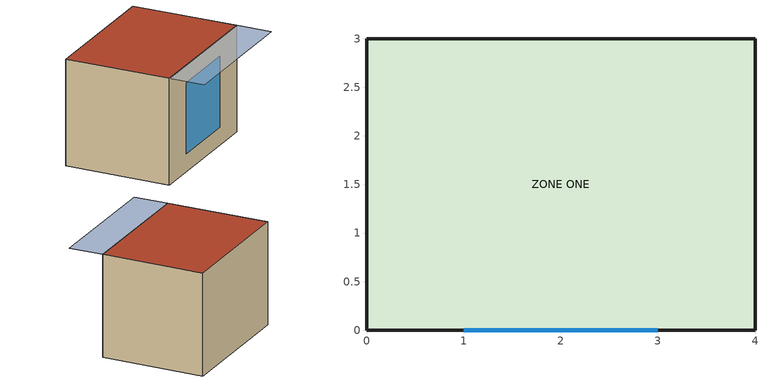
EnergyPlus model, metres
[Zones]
ZONE ONE
 floor ground (LTWALL): 0,0 0,3 4,3 4,0 z0
 wall outside (LTWALL): 4,3 0,3 0,0 4,0 4,3 z0:3
 window (Single Pane Window): 1,0 3,0 z0.5:2.5
 roof outside (LTWALL): 0,3 0,0 4,0 4,3 z3
shading: 0,-1 0,0 4,0 4,-1 z3
[Site:Location]
EDINBURGH UK: Latitude {deg}=55.95; Longitude {deg}=-3.35; Time Zone {hr}=0; Elevation {m}=62
[SizingPeriod:DesignDay]
EDINBURGH Ann Clg 1% Condns DB=>MWB: Month=12; Day of Month=22; Day Type=SummerDesignDay; Maximum Dry-Bulb Temperature {C}=25.1; Daily Dry-Bulb Temperature Range {deltaC}=9.7; Humidity Condition Type=Wetbulb; Wetbulb or DewPoint at Maximum Dry-Bulb {C}=17.6; Barometric Pressure {Pa}=100582; Wind Speed {m/s}=3.5; Wind Direction {deg}=90; Rain Indicator=No; Snow Indicator=No; Daylight Saving Time Indicator=No; Solar Model Indicator=ASHRAEClearSky; Sky Clearness=1
[Site:GroundTemperature:BuildingSurface]
18, 18, 18, 18, 18, 18, 18, 18, 18, 18, 18, 18
[Building]
CIBSE TM33 Case G2-Edinburgh-Dec 22-Noon: North Axis {deg}=0; Terrain=Country; Loads Convergence Tolerance Value=0.04; Temperature Convergence Tolerance Value {deltaC}=0.004; Solar Distribution=FullInteriorAndExterior; Minimum Number of Warmup Days=6
[Material] Roughness=Rough; Thermal Absorptance=0.9; Solar Absorptance=0.6; Visible Absorptance=0.6
Name | Thickness {m} | Conductivity {W/m-K} | Density {kg/m3} | Specific Heat {J/kg-K}
PLASTERBOARD-1 | 0.012 | 0.16 | 950 | 840
FIBERGLASS QUILT-1 | 0.066 | 0.04 | 12 | 840
WOOD SIDING-1 | 0.009 | 0.14 | 530 | 900
[Construction]
LTWALL: WOOD SIDING-1, FIBERGLASS QUILT-1, PLASTERBOARD-1
Single Pane Window: Glass Type 1
[WindowMaterial:Glazing]
Glass Type 1: Optical Data Type=SpectralAverage; Thickness {m}=0.003175; Solar Transmittance at Normal Incidence=0.86156; Front Side Solar Reflectance at Normal Incidence=0.07846; Back Side Solar Reflectance at Normal Incidence=0.07846; Visible Transmittance at Normal Incidence=0.91325; Front Side Visible Reflectance at Normal Incidence=0.082; Back Side Visible Reflectance at Normal Incidence=0.082; Infrared Transmittance at Normal Incidence=0; Front Side Infrared Hemispherical Emissivity=0.84; Back Side Infrared Hemispherical Emissivity=0.84; Conductivity {W/m-K}=1.06
[Zone]
ZONE ONE: Type=1; Multiplier=1; Ceiling Height {m}=3; Volume {m3}=36
[ZoneControl:Thermostat]
Zone 1 Thermostat: Zone or ZoneList=ZONE ONE; Control Type Schedule=Zone Control Type Sched; Control 1=Heating Cooling Setpoints
[ThermostatSetpoint:DualSetpoint]
Heating Cooling Setpoints: Heating Setpoint Temperature Schedule=Heating Setpoints; Cooling Setpoint Temperature Schedule=Cooling Setpoints
[Zone equipment]
ZONE ONE: Zone1Air
[ZoneHVAC:IdealLoadsAirSystem]
Zone1Air: Maximum Heating Supply Air Temperature {C}=50; Minimum Cooling Supply Air Temperature {C}=13; Maximum Heating Supply Air Humidity Ratio {kgWater/kgDryAir}=0.01; Minimum Cooling Supply Air Humidity Ratio {kgWater/kgDryAir}=0.01; Dehumidification Control Type=ConstantSupplyHumidityRatio; Humidification Control Type=ConstantSupplyHumidityRatio
[Schedule:Day:Hourly]
Zone Heating Setpoint All Days: 20, 20, 20, 20, 20, 20, 20, 20, 20, 20, 20, 20, 20, 20, 20, 20, 20, 20, 20, 20, 20, 20, 20, 20
Zone Cooling Setpoint All Days: 27, 27, 27, 27, 27, 27, 27, 27, 27, 27, 27, 27, 27, 27, 27, 27, 27, 27, 27, 27, 27, 27, 27, 27
Control Type All Days: 4, 4, 4, 4, 4, 4, 4, 4, 4, 4, 4, 4, 4, 4, 4, 4, 4, 4, 4, 4, 4, 4, 4, 4
[Schedule:Week:Daily]
Zone Heating Setpoint All Weeks: Zone Heating Setpoint All Days, Zone Heating Setpoint All Days, Zone Heating Setpoint All Days, Zone Heating Setpoint All Days, Zone Heating Setpoint All Days, Zone Heating Setpoint All Days, Zone Heating Setpoint All Days, Zone Heating Setpoint All Days, Zone Heating Setpoint All Days, Zone Heating Setpoint All Days, Zone Heating Setpoint All Days, Zone Heating Setpoint All Days
Zone Cooling Setpoint All Weeks: Zone Cooling Setpoint All Days, Zone Cooling Setpoint All Days, Zone Cooling Setpoint All Days, Zone Cooling Setpoint All Days, Zone Cooling Setpoint All Days, Zone Cooling Setpoint All Days, Zone Cooling Setpoint All Days, Zone Cooling Setpoint All Days, Zone Cooling Setpoint All Days, Zone Cooling Setpoint All Days, Zone Cooling Setpoint All Days, Zone Cooling Setpoint All Days
Control Type All Weeks: Control Type All Days, Control Type All Days, Control Type All Days, Control Type All Days, Control Type All Days, Control Type All Days, Control Type All Days, Control Type All Days, Control Type All Days, Control Type All Days, Control Type All Days, Control Type All Days
[Schedule:Year]
Heating Setpoints: Zone Heating Setpoint All Weeks, 1, 1, 12, 31
Cooling Setpoints: Zone Cooling Setpoint All Weeks, 1, 1, 12, 31
Zone Control Type Sched: Control Type All Weeks, 1, 1, 12, 31
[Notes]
CIBSE TM33 Case G2-Edinburgh-Dec 22-Noon.idf
Basic file description: South wall with window and overhang
Author:   R. H. Henninger,  GARD Analytics, Inc.
Date:     June 12, 2007
Run:      One day December 22, noon simulation for Edinburgh, UK
Building: Fictional 1 zone building with adiabatic surfaces and window
Internal: None.
System:   None.
Plant:    None.
Design day reset for June 21
Material layer names follow:
